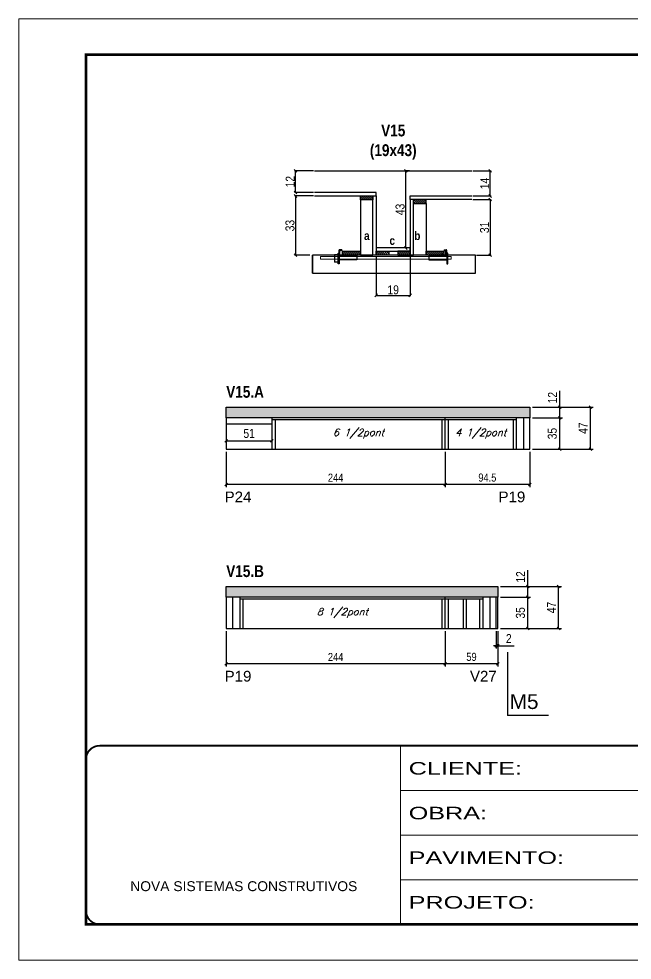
# Model space of a CAD drawing. Extents: x 3330 to 22105, y 1197 to 30204.
# Drawn here: x 6513 to 7197, y 24169 to 25219 of the extents above; entities that cross this region are included whole.
import ezdxf

# ---------------------------------------------------------------- set-up
doc = ezdxf.new("R2010")
doc.units = 0
doc.linetypes.add('CONTINUO', pattern=[0])
doc.linetypes.add('DASHED', pattern=[0.75, 0.5, -0.25])
for name, color, linetype in [('5', 5, 'Continuous'), ('barrote', 251, 'Continuous'), ('COTA', 241, 'Continuous'), ('detalhes', 4, 'Continuous'), ('NOMENCLATURA', 7, 'Continuous'), ('Painéis', 200, 'Continuous'), ('presilha', 1, 'Continuous'), ('SARR_2.2x10', 60, 'Continuous'), ('SARR_2.2x7', 40, 'Continuous'), ('SARR_3.5x7', 81, 'Continuous'), ('texto', 7, 'Continuous')]:
    doc.layers.add(name, color=color, linetype=linetype)
for name, color, linetype, lineweight in [('CONCRETO', 251, 'Continuous', 25), ('Folhas', 255, 'Continuous', 9), ('SARRAFO DE PRESSAO', 251, 'DASHED', 9), ('SCO-___-LAJ', 2, 'Continuous', 0)]:
    doc.layers.add(name, color=color, linetype=linetype, lineweight=lineweight)
doc.styles.add('ARIAL', font='arial.ttf')
doc.styles.add('COTA TECNICA', font='techl___.ttf', dxfattribs={"height": 10})
doc.styles.add('COTA TECNICA 2X', font='techl___.ttf', dxfattribs={"height": 10})
doc.styles.add('COTA TECNICA-50', font='techl___.ttf', dxfattribs={"height": 9})
doc.styles.add('Romans', font='romans.shx')
doc.styles.get("Standard").update_dxf_attribs({"font": 'arial.ttf'})
doc.styles.add('TECNICA', font='techb___.ttf', dxfattribs={"height": 10})
doc.styles.add('Tecnologia', font='')
doc.styles.get('Tecnologia').set_extended_font_data('Forgotten Futurist')
doc.dimstyles.new('COTA PAINEL-50', dxfattribs={"dimtxt": 9, "dimasz": 3, "dimexe": 3, "dimexo": 3, "dimgap": 3, "dimtad": 1, "dimdec": 1, "dimzin": 12, "dimdsep": 46, "dimtxsty": 'COTA TECNICA-50', "dimblk1": 'OBLIQUE', "dimblk2": 'OBLIQUE', "dimsah": 1, "dimcen": 0.9, "dimclrd": 4, "dimclre": 4, "dimclrt": 240, "dimadec": 1, "dimazin": 3, "dimtfac": 1, "dimtdec": 1, "dimtmove": 0, "dimatfit": 3, "dimfxl": 1, "dimtolj": 1, "dimtzin": 12, "dimarcsym": 0})
doc.dimstyles.new('PAINEL', dxfattribs={"dimtxt": 10, "dimasz": 3, "dimexe": 3, "dimexo": 3, "dimgap": 3, "dimtad": 1, "dimdec": 1, "dimzin": 12, "dimdsep": 46, "dimtxsty": 'COTA TECNICA', "dimblk1": 'OBLIQUE', "dimblk2": 'OBLIQUE', "dimsah": 1, "dimcen": 0.9, "dimclrd": 4, "dimclre": 4, "dimclrt": 240, "dimadec": 1, "dimazin": 3, "dimtfac": 1, "dimtdec": 1, "dimtmove": 0, "dimatfit": 3, "dimfxl": 1, "dimtolj": 1, "dimtzin": 12, "dimarcsym": 0})
doc.dimstyles.new('SECAO', dxfattribs={"dimscale": 0.333333, "dimtxt": 5, "dimasz": 9, "dimexe": 3, "dimexo": 3, "dimgap": 3, "dimtad": 1, "dimdec": 1, "dimlfac": 0.5, "dimzin": 12, "dimdsep": 46, "dimtxsty": 'COTA TECNICA 2X', "dimblk1": 'OBLIQUE', "dimblk2": 'OBLIQUE', "dimsah": 1, "dimcen": 0.9, "dimclrd": 4, "dimclre": 4, "dimclrt": 240, "dimadec": 1, "dimazin": 3, "dimtfac": 1, "dimtdec": 1, "dimtmove": 0, "dimatfit": 3, "dimfxl": 1, "dimtolj": 1, "dimtzin": 12, "dimarcsym": 0})

# ---------------------------------------------------------------- blocks, each defined once
blk = doc.blocks.new('9999999999')
at = {"color": 30, "linetype": 'CONTINUO'}
for p, q in [((98564.6, 34230.2), (98564.6, 34429.4)), ((98564.6, 34379.6), (99584, 34379.6)), ((98564.6, 34329.8), (99488, 34329.8)), ((98564.6, 34280), (99488, 34280))]:
    blk.add_line(p, q, dxfattribs=at)
at = {"color": 30, "linetype": 'CONTINUO', "const_width": 2}
blk.add_lwpolyline([(99584, 34230.2), (99584, 34414.4, 0.414214), (99569, 34429.4), (98229, 34429.4, 0.414214), (98214, 34414.4), (98214, 34245.2, 0.414214), (98229, 34230.2), (99584, 34230.2)], format="xyb", dxfattribs=at)
at = {"layer": 'Folhas'}
blk.add_lwpolyline([(98139, 34190.2), (99624, 34190.2), (99624, 35240.2), (98139, 35240.2)], close=True, dxfattribs=at)
at = {"layer": 'Folhas', "color": 30, "const_width": 3}
blk.add_lwpolyline([(98214, 34230.2), (99584, 34230.2), (99584, 35200.2), (98214, 35200.2)], close=True, dxfattribs=at)
at = {"color": 7, "linetype": 'Continuous', "ltscale": 5, "style": 'ARIAL'}
blk.add_text('NOVA SISTEMAS CONSTRUTIVOS', height=11.059, dxfattribs=at).set_placement((98263.2, 34267.2))
at = {"layer": 'Folhas', "color": 7, "style": 'Tecnologia', "width": 1.5}
for s, p in [('CLIENTE:', (98573.7, 34397.2)), ('OBRA:', (98573.7, 34347.3)), ('PAVIMENTO:', (98573.7, 34297.5)), ('PROJETO:', (98573.7, 34247.7))]:
    blk.add_text(s, height=14, dxfattribs=at).set_placement(p)
blk = doc.blocks.new('PRESILHA METÁLICA 1')
at = {"layer": 'presilha'}
for p, q in [((7.5, 10.6), (7.5, 19.9)), ((12, 21), (8.6, 21)), ((9, 11.6), (9, 18.9)), ((12, 19.5), (9.6, 19.5)), ((12, 21), (12, 19.5)), ((0, 13), (6, 13)), ((0, 13), (0, 0)), ((6, 0), (0, 0)), ((6, 15.5), (7.5, 15.5)), ((6, -2.5), (6, 15.5)), ((6, 13), (6, 0)), ((7.5, 15.5), (7.5, -2.5)), ((37.5, 4.1), (7.5, 4.1)), ((37.5, 11), (9.6, 11)), ((37.5, 11), (37.5, 4.1)), ((7.5, -2.5), (6, -2.5))]:
    blk.add_line(p, q, dxfattribs=at)
for centre, radius, start, end in [((8.6, 19.9), 1.14, 90, 180), ((9.6, 18.9), 0.57, 90, 180), ((9.6, 11.6), 0.57, 180, 270)]:
    blk.add_arc(centre, radius, start, end, dxfattribs=at)
blk = doc.blocks.new('PRESILHA METÁLICA 2')
at = {"layer": 'presilha'}
for p, q in [((-5.2, 23.5), (-5.2, 22)), ((-5.2, 23.5), (-1.9, 23.5)), ((-5.2, 22), (-2.8, 22)), ((-2.2, 14.1), (-2.2, 21.4)), ((0.8, 18), (-0.8, 18)), ((-0.8, 18), (-0.8, 0)), ((-0.8, 14.6), (-0.8, 22.4)), ((0.8, 0), (0.8, 18)), ((-30.8, 13.5), (-30.8, 6.6)), ((-30.8, 13.5), (-2.8, 13.5)), ((-30.8, 6.6), (-0.8, 6.6)), ((-0.8, 0), (0.8, 0))]:
    blk.add_line(p, q, dxfattribs=at)
for centre, radius, start, end in [((-2.8, 21.4), 0.57, 0, 90), ((-1.9, 22.4), 1.14, 0, 90), ((-2.8, 14.1), 0.57, 270, 0)]:
    blk.add_arc(centre, radius, start, end, dxfattribs=at)
blk = doc.blocks.new('_Oblique')
at = {"color": 0, "linetype": 'ByBlock', "lineweight": -2}
blk.add_line((-0.5, -0.5), (0.5, 0.5), dxfattribs=at)
blk = doc.blocks.new('*D3282')
at = {"layer": 'COTA', "color": 4, "lineweight": -2, "transparency": 16777216}
for p, q in [((7019.4, 25017.2), (7039.8, 25017.2)), ((7038.8, 25017.2), (7038.8, 24955.2)), ((7023.5, 24955.2), (7039.8, 24955.2))]:
    blk.add_line(p, q, dxfattribs=at)
at = {"layer": 'Defpoints', "color": 0, "transparency": 16777216}
for p in [(7018.4, 25017.2), (7022.5, 24955.2), (7038.8, 24955.2)]:
    blk.add_point(p, dxfattribs=at)
at = {"layer": 'COTA', "color": 4, "lineweight": -2, "transparency": 16777216, "xscale": 3, "yscale": 3, "zscale": 3}
for p, rotation in [((7038.8, 25017.2), 90), ((7038.8, 24955.2), 270)]:
    blk.add_blockref('_Oblique', p, dxfattribs=dict(at, rotation=rotation))
at = {"layer": 'COTA', "color": 240, "transparency": 16777216, "insert": (7032.6, 24986.2), "char_height": 10, "attachment_point": 5, "rotation": 90, "style": 'COTA TECNICA 2X'}
blk.add_mtext('\\A1;31', dxfattribs=at)
blk = doc.blocks.new('*D3283')
at = {"layer": 'COTA', "color": 4, "lineweight": -2, "transparency": 16777216}
for p, q in [((7019.4, 25049.2), (7039.8, 25049.2)), ((7038.8, 25021.2), (7038.8, 25049.2)), ((7019.4, 25021.2), (7039.8, 25021.2))]:
    blk.add_line(p, q, dxfattribs=at)
at = {"layer": 'Defpoints', "color": 0, "transparency": 16777216}
for p in [(7018.4, 25049.2), (7038.8, 25049.2), (7018.4, 25021.2)]:
    blk.add_point(p, dxfattribs=at)
at = {"layer": 'COTA', "color": 4, "lineweight": -2, "transparency": 16777216, "xscale": 3, "yscale": 3, "zscale": 3}
for p, rotation in [((7038.8, 25049.2), 90), ((7038.8, 25021.2), 270)]:
    blk.add_blockref('_Oblique', p, dxfattribs=dict(at, rotation=rotation))
at = {"layer": 'COTA', "color": 240, "transparency": 16777216, "insert": (7032.7, 25035.2), "char_height": 10, "attachment_point": 5, "rotation": 90, "style": 'COTA TECNICA 2X'}
blk.add_mtext('\\A1;14', dxfattribs=at)
blk = doc.blocks.new('*D3284')
at = {"layer": 'COTA', "color": 4, "lineweight": -2, "transparency": 16777216}
for p, q in [((6842, 25021.2), (6820.8, 25021.2)), ((6821.8, 25021.2), (6821.8, 24955.2)), ((6837.9, 24955.2), (6820.8, 24955.2))]:
    blk.add_line(p, q, dxfattribs=at)
at = {"layer": 'Defpoints', "color": 0, "transparency": 16777216}
for p in [(6843, 25021.2), (6821.8, 24955.2), (6838.9, 24955.2)]:
    blk.add_point(p, dxfattribs=at)
at = {"layer": 'COTA', "color": 4, "lineweight": -2, "transparency": 16777216, "xscale": 3, "yscale": 3, "zscale": 3}
for p, rotation in [((6821.8, 25021.2), 90), ((6821.8, 24955.2), 270)]:
    blk.add_blockref('_Oblique', p, dxfattribs=dict(at, rotation=rotation))
at = {"layer": 'COTA', "color": 240, "transparency": 16777216, "insert": (6815.6, 24988.2), "char_height": 10, "attachment_point": 5, "rotation": 90, "style": 'COTA TECNICA 2X'}
blk.add_mtext('\\A1;33', dxfattribs=at)
blk = doc.blocks.new('*D3285')
at = {"layer": 'COTA', "color": 4, "lineweight": -2, "transparency": 16777216}
for p, q in [((6948.7, 25049.2), (6943.7, 25049.2)), ((6944.7, 24963.2), (6944.7, 25049.2)), ((6948.7, 24963.2), (6943.7, 24963.2))]:
    blk.add_line(p, q, dxfattribs=at)
at = {"layer": 'Defpoints', "color": 0, "transparency": 16777216}
for p in [(6944.7, 25049.2), (6949.7, 25049.2), (6949.7, 24963.2)]:
    blk.add_point(p, dxfattribs=at)
at = {"layer": 'COTA', "color": 4, "lineweight": -2, "transparency": 16777216, "xscale": 3, "yscale": 3, "zscale": 3}
for p, rotation in [((6944.7, 25049.2), 90), ((6944.7, 24963.2), 270)]:
    blk.add_blockref('_Oblique', p, dxfattribs=dict(at, rotation=rotation))
at = {"layer": 'COTA', "color": 240, "transparency": 16777216, "insert": (6938.4, 25006.2), "char_height": 10, "attachment_point": 5, "rotation": 90, "style": 'COTA TECNICA 2X'}
blk.add_mtext('\\A1;43', dxfattribs=at)
blk = doc.blocks.new('*D3286')
at = {"layer": 'COTA', "color": 4, "lineweight": -2, "transparency": 16777216}
for p, q in [((6842, 25049.2), (6820.8, 25049.2)), ((6821.8, 25025.2), (6821.8, 25049.2)), ((6842, 25025.2), (6820.8, 25025.2))]:
    blk.add_line(p, q, dxfattribs=at)
at = {"layer": 'Defpoints', "color": 0, "transparency": 16777216}
for p in [(6821.8, 25049.2), (6843, 25049.2), (6843, 25025.2)]:
    blk.add_point(p, dxfattribs=at)
at = {"layer": 'COTA', "color": 4, "lineweight": -2, "transparency": 16777216, "xscale": 3, "yscale": 3, "zscale": 3}
for p, rotation in [((6821.8, 25049.2), 90), ((6821.8, 25025.2), 270)]:
    blk.add_blockref('_Oblique', p, dxfattribs=dict(at, rotation=rotation))
at = {"layer": 'COTA', "color": 240, "transparency": 16777216, "insert": (6815.8, 25037.2), "char_height": 10, "attachment_point": 5, "rotation": 90, "style": 'COTA TECNICA 2X'}
blk.add_mtext('\\A1;12', dxfattribs=at)
blk = doc.blocks.new('*D3287')
at = {"layer": 'COTA', "color": 4, "lineweight": -2, "transparency": 16777216}
for p, q in [((6911.7, 24954.2), (6911.7, 24909.4)), ((6949.7, 24954.2), (6949.7, 24909.4)), ((6911.7, 24910.4), (6949.7, 24910.4))]:
    blk.add_line(p, q, dxfattribs=at)
at = {"layer": 'Defpoints', "color": 0, "transparency": 16777216}
for p in [(6911.7, 24955.2), (6949.7, 24955.2), (6949.7, 24910.4)]:
    blk.add_point(p, dxfattribs=at)
at = {"layer": 'COTA', "color": 4, "lineweight": -2, "transparency": 16777216, "xscale": 3, "yscale": 3, "zscale": 3, "rotation": 180}
blk.add_blockref('_Oblique', (6911.7, 24910.4), dxfattribs=at)
at = {"layer": 'COTA', "color": 4, "lineweight": -2, "transparency": 16777216, "xscale": 3, "yscale": 3, "zscale": 3}
blk.add_blockref('_Oblique', (6949.7, 24910.4), dxfattribs=at)
at = {"layer": 'COTA', "color": 240, "transparency": 16777216, "insert": (6930.7, 24916.5), "char_height": 10, "attachment_point": 5, "style": 'COTA TECNICA 2X'}
blk.add_mtext('\\A1;19', dxfattribs=at)
blk = doc.blocks.new('*D3288')
at = {"layer": 'COTA', "color": 4, "linetype": 'ByBlock', "lineweight": -2, "transparency": 16777216}
for p, q in [((6988.5, 24735.7), (6988.5, 24696.5)), ((7083, 24735.7), (7083, 24696.5)), ((7083, 24699.5), (6988.5, 24699.5))]:
    blk.add_line(p, q, dxfattribs=at)
at = {"layer": 'Defpoints', "color": 0, "linetype": 'ByBlock', "transparency": 16777216}
for p in [(6988.5, 24738.7), (7083, 24738.7), (6988.5, 24699.5)]:
    blk.add_point(p, dxfattribs=at)
at = {"layer": 'COTA', "color": 4, "linetype": 'ByBlock', "lineweight": -2, "transparency": 16777216, "xscale": 3, "yscale": 3, "zscale": 3, "rotation": 180}
blk.add_blockref('_Oblique', (6988.5, 24699.5), dxfattribs=at)
at = {"layer": 'COTA', "color": 4, "linetype": 'ByBlock', "lineweight": -2, "transparency": 16777216, "xscale": 3, "yscale": 3, "zscale": 3}
blk.add_blockref('_Oblique', (7083, 24699.5), dxfattribs=at)
at = {"layer": 'COTA', "color": 240, "linetype": 'ByBlock', "transparency": 16777216, "insert": (7035.7, 24707.1), "char_height": 9, "attachment_point": 5, "style": 'COTA TECNICA-50'}
blk.add_mtext('\\A1;94.5', dxfattribs=at)
blk = doc.blocks.new('*D3289')
at = {"layer": 'COTA', "color": 4, "linetype": 'ByBlock', "lineweight": -2, "transparency": 16777216}
for p, q in [((6744.5, 24735.7), (6744.5, 24696.5)), ((6988.5, 24735.7), (6988.5, 24696.5)), ((6988.5, 24699.5), (6744.5, 24699.5))]:
    blk.add_line(p, q, dxfattribs=at)
at = {"layer": 'Defpoints', "color": 0, "linetype": 'ByBlock', "transparency": 16777216}
for p in [(6744.5, 24738.7), (6988.5, 24738.7), (6744.5, 24699.5)]:
    blk.add_point(p, dxfattribs=at)
at = {"layer": 'COTA', "color": 4, "linetype": 'ByBlock', "lineweight": -2, "transparency": 16777216, "xscale": 3, "yscale": 3, "zscale": 3, "rotation": 180}
blk.add_blockref('_Oblique', (6744.5, 24699.5), dxfattribs=at)
at = {"layer": 'COTA', "color": 4, "linetype": 'ByBlock', "lineweight": -2, "transparency": 16777216, "xscale": 3, "yscale": 3, "zscale": 3}
blk.add_blockref('_Oblique', (6988.5, 24699.5), dxfattribs=at)
at = {"layer": 'COTA', "color": 240, "linetype": 'ByBlock', "transparency": 16777216, "insert": (6866.5, 24707), "char_height": 9, "attachment_point": 5, "style": 'COTA TECNICA-50'}
blk.add_mtext('\\A1;244', dxfattribs=at)
blk = doc.blocks.new('*D3290')
at = {"layer": 'COTA', "color": 4, "linetype": 'ByBlock', "lineweight": -2, "transparency": 16777216}
for p, q in [((7086, 24773.7), (7119.4, 24773.7)), ((7116.4, 24738.7), (7116.4, 24773.7)), ((7086, 24738.7), (7119.4, 24738.7))]:
    blk.add_line(p, q, dxfattribs=at)
at = {"layer": 'Defpoints', "color": 0, "linetype": 'ByBlock', "transparency": 16777216}
for p in [(7083, 24773.7), (7116.4, 24773.7), (7083, 24738.7)]:
    blk.add_point(p, dxfattribs=at)
at = {"layer": 'COTA', "color": 4, "linetype": 'ByBlock', "lineweight": -2, "transparency": 16777216, "xscale": 3, "yscale": 3, "zscale": 3}
for p, rotation in [((7116.4, 24773.7), 90), ((7116.4, 24738.7), 270)]:
    blk.add_blockref('_Oblique', p, dxfattribs=dict(at, rotation=rotation))
at = {"layer": 'COTA', "color": 240, "linetype": 'ByBlock', "transparency": 16777216, "insert": (7108.1, 24756.2), "char_height": 10, "attachment_point": 5, "rotation": 90, "style": 'COTA TECNICA'}
blk.add_mtext('\\A1;35', dxfattribs=at)
blk = doc.blocks.new('*D3291')
at = {"layer": 'COTA', "color": 4, "linetype": 'ByBlock', "lineweight": -2, "transparency": 16777216}
for p, q in [((7086, 24785.7), (7153.7, 24785.7)), ((7150.7, 24738.7), (7150.7, 24785.7)), ((7086, 24738.7), (7153.7, 24738.7))]:
    blk.add_line(p, q, dxfattribs=at)
at = {"layer": 'Defpoints', "color": 0, "linetype": 'ByBlock', "transparency": 16777216}
for p in [(7083, 24785.7), (7150.7, 24785.7), (7083, 24738.7)]:
    blk.add_point(p, dxfattribs=at)
at = {"layer": 'COTA', "color": 4, "linetype": 'ByBlock', "lineweight": -2, "transparency": 16777216, "xscale": 3, "yscale": 3, "zscale": 3}
for p, rotation in [((7150.7, 24785.7), 90), ((7150.7, 24738.7), 270)]:
    blk.add_blockref('_Oblique', p, dxfattribs=dict(at, rotation=rotation))
at = {"layer": 'COTA', "color": 240, "linetype": 'ByBlock', "transparency": 16777216, "insert": (7142.6, 24762.2), "char_height": 10, "attachment_point": 5, "rotation": 90, "style": 'COTA TECNICA'}
blk.add_mtext('\\A1;47', dxfattribs=at)
blk = doc.blocks.new('*D3292')
at = {"layer": 'COTA', "color": 4, "linetype": 'ByBlock', "lineweight": -2, "transparency": 16777216}
for p, q in [((7116.4, 24785.7), (7116.4, 24804)), ((7086, 24785.7), (7119.4, 24785.7)), ((7116.4, 24773.7), (7116.4, 24785.7)), ((7086, 24773.7), (7119.4, 24773.7))]:
    blk.add_line(p, q, dxfattribs=at)
at = {"layer": 'Defpoints', "color": 0, "linetype": 'ByBlock', "transparency": 16777216}
for p in [(7083, 24785.7), (7116.4, 24785.7), (7083, 24773.7)]:
    blk.add_point(p, dxfattribs=at)
at = {"layer": 'COTA', "color": 4, "linetype": 'ByBlock', "lineweight": -2, "transparency": 16777216, "xscale": 3, "yscale": 3, "zscale": 3}
for p, rotation in [((7116.4, 24785.7), 90), ((7116.4, 24773.7), 270)]:
    blk.add_blockref('_Oblique', p, dxfattribs=dict(at, rotation=rotation))
at = {"layer": 'COTA', "color": 240, "linetype": 'ByBlock', "transparency": 16777216, "insert": (7108.3, 24796.3), "char_height": 10, "attachment_point": 5, "rotation": 90, "style": 'COTA TECNICA'}
blk.add_mtext('\\A1;12', dxfattribs=at)
blk = doc.blocks.new('*D3293')
at = {"layer": 'COTA', "color": 4, "linetype": 'ByBlock', "lineweight": -2, "transparency": 16777216}
for p, q in [((6744.5, 24753.2), (6744.5, 24745.2)), ((6795.5, 24753.2), (6795.5, 24745.2)), ((6744.5, 24748.2), (6795.5, 24748.2))]:
    blk.add_line(p, q, dxfattribs=at)
at = {"layer": 'Defpoints', "color": 0, "linetype": 'ByBlock', "transparency": 16777216}
for p in [(6744.5, 24756.2), (6795.5, 24756.2), (6795.5, 24748.2)]:
    blk.add_point(p, dxfattribs=at)
at = {"layer": 'COTA', "color": 4, "linetype": 'ByBlock', "lineweight": -2, "transparency": 16777216, "xscale": 3, "yscale": 3, "zscale": 3, "rotation": 180}
blk.add_blockref('_Oblique', (6744.5, 24748.2), dxfattribs=at)
at = {"layer": 'COTA', "color": 4, "linetype": 'ByBlock', "lineweight": -2, "transparency": 16777216, "xscale": 3, "yscale": 3, "zscale": 3}
blk.add_blockref('_Oblique', (6795.5, 24748.2), dxfattribs=at)
at = {"layer": 'COTA', "color": 240, "linetype": 'ByBlock', "transparency": 16777216, "insert": (6770, 24756.3), "char_height": 10, "attachment_point": 5, "style": 'COTA TECNICA'}
blk.add_mtext('\\A1;51', dxfattribs=at)
blk = doc.blocks.new('*D3294')
at = {"layer": 'COTA', "color": 4, "linetype": 'ByBlock', "lineweight": -2, "transparency": 16777216}
for p, q in [((6988.5, 24535.7), (6988.5, 24496.5)), ((7047.5, 24535.7), (7047.5, 24496.5)), ((7047.5, 24499.5), (6988.5, 24499.5))]:
    blk.add_line(p, q, dxfattribs=at)
at = {"layer": 'Defpoints', "color": 0, "linetype": 'ByBlock', "transparency": 16777216}
for p in [(6988.5, 24538.7), (7047.5, 24538.7), (6988.5, 24499.5)]:
    blk.add_point(p, dxfattribs=at)
at = {"layer": 'COTA', "color": 4, "linetype": 'ByBlock', "lineweight": -2, "transparency": 16777216, "xscale": 3, "yscale": 3, "zscale": 3, "rotation": 180}
blk.add_blockref('_Oblique', (6988.5, 24499.5), dxfattribs=at)
at = {"layer": 'COTA', "color": 4, "linetype": 'ByBlock', "lineweight": -2, "transparency": 16777216, "xscale": 3, "yscale": 3, "zscale": 3}
blk.add_blockref('_Oblique', (7047.5, 24499.5), dxfattribs=at)
at = {"layer": 'COTA', "color": 240, "linetype": 'ByBlock', "transparency": 16777216, "insert": (7018, 24507.1), "char_height": 9, "attachment_point": 5, "style": 'COTA TECNICA-50'}
blk.add_mtext('\\A1;59', dxfattribs=at)
blk = doc.blocks.new('*D3295')
at = {"layer": 'COTA', "color": 4, "linetype": 'ByBlock', "lineweight": -2, "transparency": 16777216}
for p, q in [((6744.5, 24535.7), (6744.5, 24496.5)), ((6988.5, 24535.7), (6988.5, 24496.5)), ((6988.5, 24499.5), (6744.5, 24499.5))]:
    blk.add_line(p, q, dxfattribs=at)
at = {"layer": 'Defpoints', "color": 0, "linetype": 'ByBlock', "transparency": 16777216}
for p in [(6744.5, 24538.7), (6988.5, 24538.7), (6744.5, 24499.5)]:
    blk.add_point(p, dxfattribs=at)
at = {"layer": 'COTA', "color": 4, "linetype": 'ByBlock', "lineweight": -2, "transparency": 16777216, "xscale": 3, "yscale": 3, "zscale": 3, "rotation": 180}
blk.add_blockref('_Oblique', (6744.5, 24499.5), dxfattribs=at)
at = {"layer": 'COTA', "color": 4, "linetype": 'ByBlock', "lineweight": -2, "transparency": 16777216, "xscale": 3, "yscale": 3, "zscale": 3}
blk.add_blockref('_Oblique', (6988.5, 24499.5), dxfattribs=at)
at = {"layer": 'COTA', "color": 240, "linetype": 'ByBlock', "transparency": 16777216, "insert": (6866.5, 24507), "char_height": 9, "attachment_point": 5, "style": 'COTA TECNICA-50'}
blk.add_mtext('\\A1;244', dxfattribs=at)
blk = doc.blocks.new('*D3296')
at = {"layer": 'COTA', "color": 4, "linetype": 'ByBlock', "lineweight": -2, "transparency": 16777216}
for p, q in [((7050.5, 24573.7), (7083.9, 24573.7)), ((7080.9, 24538.7), (7080.9, 24573.7)), ((7050.5, 24538.7), (7083.9, 24538.7))]:
    blk.add_line(p, q, dxfattribs=at)
at = {"layer": 'Defpoints', "color": 0, "linetype": 'ByBlock', "transparency": 16777216}
for p in [(7047.5, 24573.7), (7080.9, 24573.7), (7047.5, 24538.7)]:
    blk.add_point(p, dxfattribs=at)
at = {"layer": 'COTA', "color": 4, "linetype": 'ByBlock', "lineweight": -2, "transparency": 16777216, "xscale": 3, "yscale": 3, "zscale": 3}
for p, rotation in [((7080.9, 24573.7), 90), ((7080.9, 24538.7), 270)]:
    blk.add_blockref('_Oblique', p, dxfattribs=dict(at, rotation=rotation))
at = {"layer": 'COTA', "color": 240, "linetype": 'ByBlock', "transparency": 16777216, "insert": (7072.6, 24556.2), "char_height": 10, "attachment_point": 5, "rotation": 90, "style": 'COTA TECNICA'}
blk.add_mtext('\\A1;35', dxfattribs=at)
blk = doc.blocks.new('*D3297')
at = {"layer": 'COTA', "color": 4, "linetype": 'ByBlock', "lineweight": -2, "transparency": 16777216}
for p, q in [((7050.5, 24585.7), (7118.2, 24585.7)), ((7115.2, 24538.7), (7115.2, 24585.7)), ((7050.5, 24538.7), (7118.2, 24538.7))]:
    blk.add_line(p, q, dxfattribs=at)
at = {"layer": 'Defpoints', "color": 0, "linetype": 'ByBlock', "transparency": 16777216}
for p in [(7047.5, 24585.7), (7115.2, 24585.7), (7047.5, 24538.7)]:
    blk.add_point(p, dxfattribs=at)
at = {"layer": 'COTA', "color": 4, "linetype": 'ByBlock', "lineweight": -2, "transparency": 16777216, "xscale": 3, "yscale": 3, "zscale": 3}
for p, rotation in [((7115.2, 24585.7), 90), ((7115.2, 24538.7), 270)]:
    blk.add_blockref('_Oblique', p, dxfattribs=dict(at, rotation=rotation))
at = {"layer": 'COTA', "color": 240, "linetype": 'ByBlock', "transparency": 16777216, "insert": (7107.1, 24562.2), "char_height": 10, "attachment_point": 5, "rotation": 90, "style": 'COTA TECNICA'}
blk.add_mtext('\\A1;47', dxfattribs=at)
blk = doc.blocks.new('*D3298')
at = {"layer": 'COTA', "color": 4, "linetype": 'ByBlock', "lineweight": -2, "transparency": 16777216}
for p, q in [((7080.9, 24585.7), (7080.9, 24604)), ((7050.5, 24585.7), (7083.9, 24585.7)), ((7080.9, 24573.7), (7080.9, 24585.7)), ((7050.5, 24573.7), (7083.9, 24573.7))]:
    blk.add_line(p, q, dxfattribs=at)
at = {"layer": 'Defpoints', "color": 0, "linetype": 'ByBlock', "transparency": 16777216}
for p in [(7047.5, 24585.7), (7080.9, 24585.7), (7047.5, 24573.7)]:
    blk.add_point(p, dxfattribs=at)
at = {"layer": 'COTA', "color": 4, "linetype": 'ByBlock', "lineweight": -2, "transparency": 16777216, "xscale": 3, "yscale": 3, "zscale": 3}
for p, rotation in [((7080.9, 24585.7), 90), ((7080.9, 24573.7), 270)]:
    blk.add_blockref('_Oblique', p, dxfattribs=dict(at, rotation=rotation))
at = {"layer": 'COTA', "color": 240, "linetype": 'ByBlock', "transparency": 16777216, "insert": (7072.8, 24596.3), "char_height": 10, "attachment_point": 5, "rotation": 90, "style": 'COTA TECNICA'}
blk.add_mtext('\\A1;12', dxfattribs=at)
blk = doc.blocks.new('*D3299')
at = {"layer": 'COTA', "color": 4, "linetype": 'ByBlock', "lineweight": -2, "transparency": 16777216}
for p, q in [((7045.5, 24535.7), (7045.5, 24516.6)), ((7047.5, 24535.7), (7047.5, 24516.6)), ((7045.5, 24519.6), (7042.5, 24519.6)), ((7045.5, 24519.6), (7047.5, 24519.6)), ((7047.5, 24519.6), (7065.6, 24519.6))]:
    blk.add_line(p, q, dxfattribs=at)
at = {"layer": 'Defpoints', "color": 0, "linetype": 'ByBlock', "transparency": 16777216}
for p in [(7045.5, 24538.7), (7047.5, 24538.7), (7047.5, 24519.6)]:
    blk.add_point(p, dxfattribs=at)
at = {"layer": 'COTA', "color": 4, "linetype": 'ByBlock', "lineweight": -2, "transparency": 16777216, "xscale": 3, "yscale": 3, "zscale": 3}
blk.add_blockref('_Oblique', (7045.5, 24519.6), dxfattribs=at)
at = {"layer": 'COTA', "color": 4, "linetype": 'ByBlock', "lineweight": -2, "transparency": 16777216, "xscale": 3, "yscale": 3, "zscale": 3, "rotation": 180}
blk.add_blockref('_Oblique', (7047.5, 24519.6), dxfattribs=at)
at = {"layer": 'COTA', "color": 240, "linetype": 'ByBlock', "transparency": 16777216, "insert": (7059.6, 24527.6), "char_height": 10, "attachment_point": 5, "style": 'COTA TECNICA'}
blk.add_mtext('\\A1;2', dxfattribs=at)

msp = doc.modelspace()

# ---------------------------------------------------------------- hatches: boundary and pattern name
at = {"layer": 'COTA', "linetype": 'ByBlock'}
h = msp.add_hatch(dxfattribs=at)
h.set_pattern_fill('AR-CONC', color=256, scale=0.03)
h.set_pattern_definition([(50, (-127906.2187, -7696.1643), (5.46554007, -0.47817257), [0.5715, -6.2865]), (355, (-127906.2187, -7696.1643), (-1.05730264, 5.73170536), [0.4572, -5.02921753]), (100.4514447, (-127905.763, -7696.204), (4.40823741, 5.25353256), [0.48570026, -5.34270734]), (46.1842, (-127906.219, -7694.6403), (8.13237123, -1.26126984), [0.85725, -9.42975]), (96.6355576, (-127905.541, -7694.7455), (7.122124, 7.42278374), [0.7285507, -8.01406824]), (351.184151, (-127906.219, -7694.64), (7.122124, 7.42278374), [0.685799, -7.54379196]), (21, (-127905.4567, -7695.0213), (4.54843174, -3.06795595), [0.5715, -6.2865]), (326, (-127905.4567, -7695.0213), (1.85406085, 5.52563898), [0.4572, -5.0292]), (71.451445, (-127905.0776, -7695.277), (6.40249258, 2.45768307), [0.48570026, -5.34269813]), (37.5, (-127906.2187, -7696.1643), (0.092658098, 2.536651166), [0, -4.96824, 0, -5.1054, 0, -5.04825]), (7.5, (-127906.2187, -7696.1643), (2.004589875, 3.005417245), [0, -2.91084, 0, -4.85394, 0, -1.92405]), (327.5, (-127907.918, -7696.1643), (4.067717855, -0.17186232), [0, -1.905, 0, -5.9436, 0, -7.8867]), (317.5, (-127908.68, -7696.1643), (4.44387544, 0.76279473), [0, -2.4765, 0, -3.94716, 0, -5.6007])])
h.paths.add_polyline_path([(7083, 24773.66), (7083, 24785.66), (6744.5, 24785.66), (6744.5, 24773.66)])
h = msp.add_hatch(dxfattribs=at)
h.set_pattern_fill('AR-CONC', color=256, scale=0.03)
h.set_pattern_definition([(50, (-127906.2187, -7896.1664), (5.46554007, -0.47817257), [0.5715, -6.2865]), (355, (-127906.2187, -7896.1664), (-1.05730264, 5.73170536), [0.4572, -5.02921753]), (100.4514447, (-127905.763, -7896.206), (4.40823741, 5.25353256), [0.48570026, -5.34270734]), (46.1842, (-127906.219, -7894.6424), (8.13237123, -1.26126984), [0.85725, -9.42975]), (96.6355576, (-127905.541, -7894.7475), (7.122124, 7.42278374), [0.7285507, -8.01406824]), (351.184151, (-127906.219, -7894.642), (7.122124, 7.42278374), [0.685799, -7.54379196]), (21, (-127905.4567, -7895.0234), (4.54843174, -3.06795595), [0.5715, -6.2865]), (326, (-127905.4567, -7895.0234), (1.85406085, 5.52563898), [0.4572, -5.0292]), (71.451445, (-127905.0776, -7895.279), (6.40249258, 2.45768307), [0.48570026, -5.34269813]), (37.5, (-127906.2187, -7896.1664), (0.092658098, 2.536651166), [0, -4.96824, 0, -5.1054, 0, -5.04825]), (7.5, (-127906.2187, -7896.1664), (2.004589875, 3.005417245), [0, -2.91084, 0, -4.85394, 0, -1.92405]), (327.5, (-127907.918, -7896.1664), (4.067717855, -0.17186232), [0, -1.905, 0, -5.9436, 0, -7.8867]), (317.5, (-127908.68, -7896.1664), (4.44387544, 0.76279473), [0, -2.4765, 0, -3.94716, 0, -5.6007])])
h.paths.add_polyline_path([(7047.5, 24573.66), (7047.5, 24585.66), (6744.5, 24585.66), (6744.5, 24573.66)])
at = {"layer": 'SARR_2.2x10'}
h = msp.add_hatch(dxfattribs=at)
h.set_pattern_fill('ANSI31', color=256, scale=0.5, angle=90)
h.set_pattern_definition([(135, (40067.6654, -98556.9677), (-1.122532015, -1.122532015), [])])
h.paths.add_polyline_path([(6874.13, 24959.6), (6874.13, 24955.2), (6894.13, 24955.2), (6894.13, 24959.6)])
h = msp.add_hatch(dxfattribs=at)
h.set_pattern_fill('ANSI31', color=256, scale=0.5, angle=90)
h.set_pattern_definition([(135, (40160.8654, -98556.9677), (-1.122532015, -1.122532015), [])])
h.paths.add_polyline_path([(6967.33, 24959.6), (6967.33, 24955.2), (6987.33, 24955.2), (6987.33, 24959.6)])
at = {"layer": 'SARR_2.2x7'}
h = msp.add_hatch(dxfattribs=at)
h.set_pattern_fill('ANSI31', color=256, scale=0.5, angle=90)
h.set_pattern_definition([(135, (40061.6654, -98495.3677), (-1.122532015, -1.122532015), [])])
h.paths.add_polyline_path([(6908.13, 25021.2), (6908.13, 25016.8), (6894.13, 25016.8), (6894.13, 25021.2)])
h = msp.add_hatch(dxfattribs=at)
h.set_pattern_fill('ANSI31', color=256, scale=0.5, angle=90)
h.set_pattern_definition([(135, (40081.6654, -98499.3677), (-1.122532015, -1.122532015), [])])
h.paths.add_polyline_path([(6953.33, 25017.2), (6953.33, 25012.8), (6967.33, 25012.8), (6967.33, 25017.2)])
h = msp.add_hatch(dxfattribs=at)
h.set_pattern_fill('ANSI31', color=256, scale=0.5, angle=90)
h.set_pattern_definition([(135, (40147.2654, -98556.9677), (-1.122532015, -1.122532015), [])])
h.paths.add_polyline_path([(6925.73, 24955.2), (6925.73, 24959.6), (6911.73, 24959.6), (6911.73, 24955.2)])
h = msp.add_hatch(dxfattribs=at)
h.set_pattern_fill('ANSI31', color=256, scale=0.5, angle=90)
h.set_pattern_definition([(135, (40085.2654, -98556.9677), (-1.122532015, -1.122532015), [])])
h.paths.add_polyline_path([(6935.73, 24955.2), (6935.73, 24959.6), (6949.73, 24959.6), (6949.73, 24955.2)])

# ---------------------------------------------------------------- linework, layer by layer
at = {"layer": 'barrote'}
msp.add_lwpolyline([(6840.67, 24935.2), (7022.59, 24935.2), (7022.59, 24955.2), (6840.67, 24955.2)], close=True, dxfattribs=at)
at = {"layer": 'CONCRETO', "linetype": 'Continuous'}
msp.add_line((6843.03, 25049.2), (7018.43, 25049.2), dxfattribs=at)
at = {"layer": 'COTA', "linetype": 'ByBlock'}
for p, q in [((6744.5, 24773.66), (6744.5, 24785.66)), ((6744.5, 24785.66), (7083, 24785.66)), ((7083, 24785.66), (7083, 24773.66)), ((6744.5, 24573.66), (6744.5, 24585.66)), ((6744.5, 24585.66), (7047.5, 24585.66)), ((7047.5, 24585.66), (7047.5, 24573.66))]:
    msp.add_line(p, q, dxfattribs=at)
at = {"layer": 'detalhes', "color": 250}
msp.add_line((6840.67, 24935.2), (6840.67, 24955.2), dxfattribs=at)
at = {"layer": 'NOMENCLATURA', "linetype": 'Continuous'}
for p in [(7058.32, 24512.34), (7103.92, 24441.79)]:
    msp.add_line(p, (7058.32, 24441.79), dxfattribs=at)
at = {"layer": 'Painéis', "linetype": 'Continuous'}
for p, q in [((6744.5, 24773.66), (6744.5, 24738.66)), ((7083, 24773.66), (6744.5, 24773.66)), ((6988.5, 24738.66), (6988.5, 24773.66)), ((7083, 24738.66), (7083, 24773.66)), ((6744.5, 24738.66), (7083, 24738.66)), ((6744.5, 24573.66), (6744.5, 24538.66)), ((7047.5, 24573.66), (6744.5, 24573.66)), ((6988.5, 24538.66), (6988.5, 24573.66)), ((7045.5, 24538.66), (7045.5, 24573.66)), ((7047.5, 24538.66), (7047.5, 24573.66)), ((6744.5, 24538.66), (7047.5, 24538.66))]:
    msp.add_line(p, q, dxfattribs=at)
at = {"layer": 'Painéis', "linetype": 'Continuous', "elevation": 0}
for points in [[(6843.03, 25021.2), (6911.73, 25021.2), (6911.73, 25025.2), (6843.03, 25025.2)], [(7018.43, 25017.2), (6949.73, 25017.2), (6949.73, 25021.2), (7018.43, 25021.2)]]:
    msp.add_lwpolyline(points, dxfattribs=at)
at = {"layer": 'Painéis', "linetype": 'Continuous'}
for points in [[(6908.13, 24955.2), (6908.13, 25021.2), (6911.73, 25021.2), (6911.73, 24955.2)], [(6953.33, 24955.2), (6953.33, 25017.2), (6949.73, 25017.2), (6949.73, 24955.2)], [(6949.73, 24963.2), (6911.73, 24963.2), (6911.73, 24959.6), (6949.73, 24959.6)]]:
    msp.add_lwpolyline(points, close=True, dxfattribs=at)
at = {"layer": 'SARR_2.2x10'}
for points in [[(6874.13, 24959.6), (6894.13, 24959.6), (6894.13, 24955.2), (6874.13, 24955.2)], [(6967.33, 24959.6), (6987.33, 24959.6), (6987.33, 24955.2), (6967.33, 24955.2)]]:
    msp.add_lwpolyline(points, close=True, dxfattribs=at)
at = {"layer": 'SARR_2.2x7', "linetype": 'Continuous'}
for p, q in [((6988.5, 24771.46), (6795.5, 24771.46)), ((7068, 24771.46), (6988.5, 24771.46)), ((7076, 24773.66), (7076, 24738.66)), ((6795.5, 24766.66), (6744.5, 24766.66)), ((6751.5, 24573.66), (6751.5, 24538.66)), ((6988.5, 24571.46), (6759.5, 24571.46)), ((7030.5, 24571.46), (6988.5, 24571.46)), ((7038.5, 24573.66), (7038.5, 24538.66))]:
    msp.add_line(p, q, dxfattribs=at)
at = {"layer": 'SARR_2.2x7', "elevation": 0}
for points in [[(6894.13, 25021.2), (6908.13, 25021.2), (6908.13, 25016.8), (6894.13, 25016.8)], [(6967.33, 25017.2), (6953.33, 25017.2), (6953.33, 25012.8), (6967.33, 25012.8)]]:
    msp.add_lwpolyline(points, close=True, dxfattribs=at)
at = {"layer": 'SARR_2.2x7'}
for points in [[(6911.73, 24959.6), (6925.73, 24959.6), (6925.73, 24955.2), (6911.73, 24955.2)], [(6949.73, 24959.6), (6935.73, 24959.6), (6935.73, 24955.2), (6949.73, 24955.2)]]:
    msp.add_lwpolyline(points, close=True, dxfattribs=at)
at = {"layer": 'SARR_3.5x7'}
for p, q in [((6795.5, 24773.66), (6795.5, 24738.66)), ((6799, 24771.46), (6799, 24738.66)), ((6985, 24771.46), (6985, 24738.66)), ((6992, 24771.46), (6992, 24738.66)), ((7064.5, 24771.46), (7064.5, 24738.66)), ((7068, 24773.66), (7068, 24738.66)), ((6759.5, 24573.66), (6759.5, 24538.66)), ((6763, 24571.46), (6763, 24538.66)), ((6985, 24571.46), (6985, 24538.66)), ((6992, 24571.46), (6992, 24538.66)), ((7008.66, 24571.46), (7008.66, 24538.66)), ((7012.16, 24571.46), (7012.16, 24538.66)), ((7027, 24571.46), (7027, 24538.66)), ((7030.5, 24573.66), (7030.5, 24538.66))]:
    msp.add_line(p, q, dxfattribs=at)
for points in [[(6908.13, 25016.8), (6894.13, 25016.8), (6894.13, 24955.2), (6908.13, 24955.2)], [(6953.33, 25012.8), (6967.33, 25012.8), (6967.33, 24955.2), (6953.33, 24955.2)]]:
    msp.add_lwpolyline(points, close=True, dxfattribs=at)
at = {"layer": 'SCO-___-LAJ', "color": 1}
msp.add_lwpolyline([(6849.67, 24953.87), (6995.44, 24953.87), (6995.44, 24950.67), (6849.67, 24950.67)], close=True, dxfattribs=at)

# ---------------------------------------------------------------- block references
at = {"layer": 'presilha', "xscale": 0.6666666666666666, "yscale": 0.6666666666666666, "zscale": 0.6666666666666666}
for name, p in [('PRESILHA METÁLICA 1', (6865.26, 24947.24)), ('PRESILHA METÁLICA 2', (6991.01, 24945.57))]:
    msp.add_blockref(name, p, dxfattribs=at)
at = {"layer": 'SARRAFO DE PRESSAO', "color": 6, "linetype": 'ByBlock'}
msp.add_blockref('9999999999', (-91625.75, -10021.38), dxfattribs=at)

# ---------------------------------------------------------------- texts
at = {"layer": '5', "linetype": 'Continuous'}
for s, p in [('P24', (6742.74, 24679.56)), ('P19', (7048.15, 24679.56)), ('P19', (6742.74, 24479.56)), ('V27', (7016.31, 24479.56))]:
    msp.add_text(s, height=12, rotation=359.99996, dxfattribs=at).set_placement(p)
at = {"layer": 'detalhes', "style": 'TECNICA'}
for s, p in [('a', (6898.25, 24972.1)), ('b', (6954.23, 24972.09)), ('c', (6926.55, 24966.67))]:
    msp.add_text(s, height=9.6, dxfattribs=at).set_placement(p)
at = {"layer": 'NOMENCLATURA', "style": 'TECNICA'}
for s, p in [('V15.A', (6744.5, 24796.18)), ('V15.B', (6744.5, 24596.18))]:
    msp.add_text(s, height=13.2, dxfattribs=at).set_placement(p)
at = {"layer": 'NOMENCLATURA', "linetype": 'Continuous'}
msp.add_text('M5', height=16.5, dxfattribs=at).set_placement((7060.66, 24448.99))
at = {"layer": 'NOMENCLATURA', "insert": (6930.73, 25100.9), "char_height": 13.2, "attachment_point": 2, "style": 'TECNICA'}
msp.add_mtext_dynamic_manual_height_columns('V15\\P(19x43)', width=300.2766, gutter_width=1, heights=[0], dxfattribs=at)
at = {"layer": 'texto', "color": 2, "char_height": 8, "attachment_point": 5, "style": 'Romans'}
for s, insert in [('{\\Q19;\\C256;6 1/2pont}', (6892, 24756.16)), ('{\\Q19;\\C256;4 1/2pont}', (7028.25, 24756.16)), ('{\\Q19;\\C256;8 1/2pont}', (6874, 24556.16))]:
    msp.add_mtext(s, dxfattribs=dict(at, insert=insert))

# ---------------------------------------------------------------- dimensions: what is measured, and where the dimension line sits
at = {"layer": 'COTA'}
for base, p1, p2, picture, middle in [((6821.81, 25049.2), (6843.03, 25025.2), (6843.03, 25049.2), '*D3286', (6815.75, 25037.2)), ((6944.65, 25049.2), (6949.73, 24963.2), (6949.73, 25049.2), '*D3285', (6938.43, 25006.2)), ((7038.77, 25049.2), (7018.43, 25021.2), (7018.43, 25049.2), '*D3283', (7032.7, 25035.2)), ((6821.81, 24955.2, 0), (6843.03, 25021.2), (6838.91, 24955.2, 0), '*D3284', (6815.59, 24988.2, 0)), ((7038.77, 24955.2, 0), (7018.43, 25017.2), (7022.54, 24955.2, 0), '*D3282', (7032.55, 24986.2, 0))]:
    dim = msp.add_linear_dim(base=base, p1=p1, p2=p2, angle=90, dimstyle='SECAO', dxfattribs=at)
    dim.commit()
    dim.dimension.update_dxf_attribs({"geometry": picture, "text_midpoint": middle})
dim = msp.add_linear_dim(base=(6949.73, 24910.38), p1=(6911.73, 24955.2), p2=(6949.73, 24955.2), dimstyle='SECAO', dxfattribs=at)
dim.commit()
dim.dimension.update_dxf_attribs({"geometry": '*D3287', "text_midpoint": (6930.73, 24916.46)})
at = {"layer": 'COTA', "linetype": 'ByBlock'}
for base, p1, p2, picture, middle in [((7116.36, 24785.66), (7083, 24773.66), (7083, 24785.66), '*D3292', (7108.3, 24796.32)), ((7150.67, 24785.66), (7083, 24738.66), (7083, 24785.66), '*D3291', (7142.6, 24762.16)), ((7116.36, 24773.66), (7083, 24738.66), (7083, 24773.66), '*D3290', (7108.14, 24756.16)), ((7080.86, 24585.66), (7047.5, 24573.66), (7047.5, 24585.66), '*D3298', (7072.8, 24596.32)), ((7115.17, 24585.66), (7047.5, 24538.66), (7047.5, 24585.66), '*D3297', (7107.1, 24562.16)), ((7080.86, 24573.66), (7047.5, 24538.66), (7047.5, 24573.66), '*D3296', (7072.64, 24556.16))]:
    dim = msp.add_linear_dim(base=base, p1=p1, p2=p2, angle=90, dimstyle='PAINEL', dxfattribs=at)
    dim.commit()
    dim.dimension.update_dxf_attribs({"geometry": picture, "text_midpoint": middle})
for base, p1, p2, picture, middle in [((6795.5, 24748.22), (6744.5, 24756.16), (6795.5, 24756.16), '*D3293', (6770, 24756.33)), ((7047.5, 24519.57), (7045.5, 24538.66), (7047.5, 24538.66), '*D3299', (7059.55, 24527.57))]:
    dim = msp.add_linear_dim(base=base, p1=p1, p2=p2, dimstyle='PAINEL', dxfattribs=at)
    dim.commit()
    dim.dimension.update_dxf_attribs({"geometry": picture, "text_midpoint": middle})
for base, p1, p2, picture, middle in [((6744.5, 24699.46), (6988.5, 24738.66), (6744.5, 24738.66), '*D3289', (6866.5, 24707.02)), ((6744.5, 24499.45), (6988.5, 24538.66), (6744.5, 24538.66), '*D3295', (6866.5, 24507.02))]:
    dim = msp.add_linear_dim(base=base, p1=p1, p2=p2, angle=180, dimstyle='COTA PAINEL-50', override={"dimarcsym": 1}, dxfattribs=at)
    dim.commit()
    dim.dimension.update_dxf_attribs({"geometry": picture, "text_midpoint": middle})
for base, p1, p2, picture, middle in [((6988.5, 24699.46), (7083, 24738.66), (6988.5, 24738.66), '*D3288', (7035.75, 24707.08)), ((6988.5, 24499.45), (7047.5, 24538.66), (6988.5, 24538.66), '*D3294', (7018, 24507.08))]:
    dim = msp.add_linear_dim(base=base, p1=p1, p2=p2, dimstyle='COTA PAINEL-50', override={"dimarcsym": 1}, dxfattribs=at)
    dim.commit()
    dim.dimension.update_dxf_attribs({"geometry": picture, "text_midpoint": middle})

doc.saveas('drawing.dxf')
